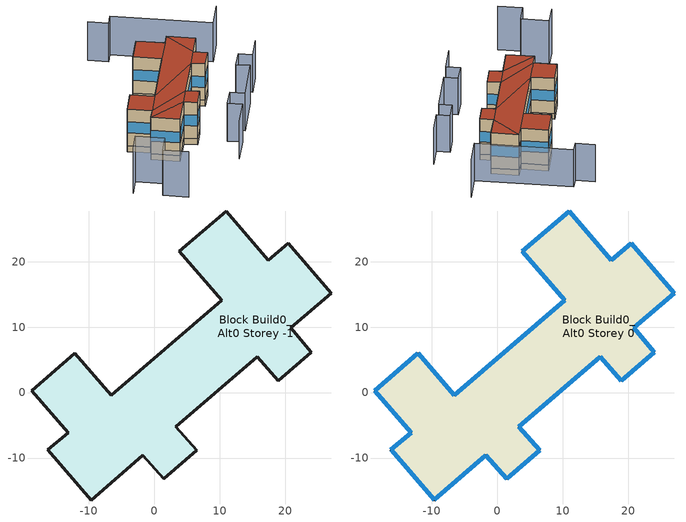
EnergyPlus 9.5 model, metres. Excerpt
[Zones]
Block Build0_Alt0 Storey -1
 floor ground (Project Basement Floor): 20.44,22.82 27,15.15 20.81,9.87 24.01,6.17 18.93,1.82 15.73,5.5 3.31,-5.21 6.49,-8.83 1.46,-13.13 -1.76,-9.57 -9.61,-16.4 -16.23,-8.7 -13.17,-6.12 -18.68,0.3 -12.11,5.99 -6.58,-0.41 10.3,14.13 3.85,21.61 10.98,27.73 17.4,20.22 z-2.5
 wall ground (Project Basement Wall): -6.58,-0.41 -12.11,5.99 -18.68,0.3 -13.17,-6.12 -16.23,-8.7 -9.61,-16.4 -1.76,-9.57 1.46,-13.13 6.49,-8.83 3.31,-5.21 15.73,5.5 18.93,1.82 24.01,6.17 20.81,9.87 27,15.15 20.44,22.82 17.4,20.22 10.98,27.73 3.85,21.61 10.3,14.13 -6.58,-0.41 z-2.5:0
Block Build0_Alt0 Storey 0
 floor to Block Build0_Alt0 Storey -1 (Project Heated1rstFloor): 20.44,22.82 27,15.15 20.81,9.87 24.01,6.17 18.93,1.82 15.73,5.5 3.31,-5.21 6.49,-8.83 1.46,-13.13 -1.76,-9.57 -9.61,-16.4 -16.23,-8.69 -13.17,-6.12 -18.68,0.3 -12.11,5.98 -6.58,-0.41 10.3,14.13 3.85,21.61 10.98,27.73 17.4,20.22 z0
 wall outside (Project Wall): -6.58,-0.41 -12.11,5.99 -18.68,0.3 -13.17,-6.12 -16.23,-8.7 -9.61,-16.4 -1.76,-9.57 1.46,-13.13 6.49,-8.83 3.31,-5.21 15.73,5.5 18.93,1.82 24.01,6.17 20.81,9.87 27,15.15 20.44,22.82 17.4,20.22 10.98,27.73 3.85,21.61 10.3,14.13 -6.58,-0.41 z0:15
 window (Project External Window): -6.58,-0.41 -12.1,5.98 / -12.11,5.98 -18.68,0.3 / -18.68,0.3 -13.17,-6.11 / -13.17,-6.12 -16.23,-8.69 / -16.22,-8.7 -9.61,-16.4 / -9.6,-16.4 -1.77,-9.58 / -1.76,-9.57 1.46,-13.13 / 1.46,-13.13 6.49,-8.83 / 6.49,-8.83 3.31,-5.21 / 3.31,-5.2 15.72,5.49 / 15.73,5.5 18.93,1.82 / 18.93,1.82 24.01,6.17 / 24.01,6.17 20.81,9.87 / 20.81,9.87 27,15.15 / 27,15.16 20.45,22.82 / 20.44,22.82 17.4,20.22 / 17.4,20.23 10.98,27.73 / 10.97,27.73 3.85,21.62 / 3.85,21.61 10.29,14.13 / 10.29,14.12 -6.57,-0.4 z5.25:9.75
 roof outside (Project Flat Roof): -1.76,-9.57 -16.23,-8.7 -9.61,-16.4 z15; 27,15.15 20.44,22.82 20.81,9.87 z15; 6.49,-8.83 3.31,-5.21 -1.76,-9.57 1.46,-13.13 z15; 24.01,6.17 20.81,9.87 15.73,5.5 18.93,1.82 z15; 3.31,-5.21 -13.17,-6.12 -16.23,-8.7 -1.76,-9.57 z15; -6.58,-0.41 -12.11,5.99 -18.68,0.3 -13.17,-6.12 z15; 15.73,5.5 -6.58,-0.41 -13.17,-6.12 3.31,-5.21 z15; 17.4,20.22 10.98,27.73 3.85,21.61 10.3,14.13 z15; 15.73,5.5 20.81,9.87 20.44,22.82 17.4,20.22 10.3,14.13 -6.58,-0.41 z15
shading: 5.88,46.26 10.54,40.84 / 10.54,40.84 13.58,43.44 / 13.58,43.44 36.44,16.81 / 36.44,16.81 44.13,23.38 z0:15.9; 40.15,-0.21 33.92,-5.53 / 33.92,-5.53 30.72,-1.76 / 30.72,-1.76 25.71,-5.97 / 25.71,-5.97 28.88,-9.68 / 28.88,-9.68 16.44,-20.51 / 16.44,-20.51 13.07,-16.57 / 13.07,-16.57 7.92,-20.89 / 7.92,-20.89 11.38,-24.87 / 11.38,-24.87 3.8,-31.29 z0:15.5; -24.15,-36.23 -29.98,-29.47 / -29.98,-29.47 -24.71,-24.85 / -24.71,-24.85 -31.25,-17.25 / -31.25,-17.25 -36.57,-21.78 z0:18.7
[Building]
None: North Axis=0; Terrain=Suburbs; Loads Convergence Tolerance Value=0.04; Temperature Convergence Tolerance Value=0.4; Solar Distribution=FullInteriorAndExterior; Maximum Number of Warmup Days=25; Minimum Number of Warmup Days=6
[Site:Location]
WeatherData/USA_CA_San.Francisco.Intl.AP.724940_TMY3.epw: Latitude=37.62; Longitude=-122.4; Time Zone=-8; Elevation=2
[SizingPeriod:DesignDay] Day of Month=21; Humidity Condition Type=Wetbulb; Barometric Pressure=83411; Rain Indicator=No; Snow Indicator=No; Daylight Saving Time Indicator=No; Solar Model Indicator=ASHRAEClearSky
Name | Month | Day Type | Maximum DryBulb Temperature | Daily DryBulb Temperature Range | Wetbulb or DewPoint at Maximum DryBulb | Wind Speed | Wind Direction | Sky Clearness
DENVER_STAPLETON Ann Htg 99.6% Condns DB | 12 | WinterDesignDay | -20 | 0 | -20 | 2.3 | 180 | 0
DENVER_STAPLETON Ann Clg .4% Condns DB=>MWB | 7 | SummerDesignDay | 34.1 | 15.2 | 15.8 | 4 | 120 | 1
[MATERIAL] Roughness=Rough; Thermal Absorptance=0.9; Solar Absorptance=0.7; Visible Absorptance=0.7
Name | Thickness | Conductivity | Density | Specific Heat
Basement Floor; Heated1rstFloor Inertia | 0.1 | 0.9 | 2300 | 1000
Heated1rstFloor Insulation | 0.15 | 0.035 | 150 | 1000
Roof Insulation | 0.3 | 0.03 | 150 | 1000
Wall Inertia | 0.2 | 0.9 | 2300 | 1000
Wall Insulation | 0.2 | 0.03 | 150 | 1000
HeatedZoneIntMass; NonHeatedZoneIntMass | 0.1 | 0.3 | 600 | 1400
[WINDOWMATERIAL:SIMPLEGLAZINGSYSTEM]
Window: UFactor=1.9; Solar Heat Gain Coefficient=0.7; Visible Transmittance=0.8
[CONSTRUCTION]
Project Wall: Wall Inertia, Wall Insulation
Project Basement Wall: Wall Inertia
Project Basement Floor: Basement Floor
Project Flat Roof: Roof Insulation
Project External Window: Window
Project Heated1rstFloor: Heated1rstFloor Inertia, Heated1rstFloor Insulation
HeatedZoneIntMassObj: HeatedZoneIntMass
NonHeatedZoneIntMassObj: NonHeatedZoneIntMass
[ZONE] Type=1; Multiplier=1; Ceiling Height=autocalculate; Volume=autocalculate; Floor Area=autocalculate; Part of Total Floor Area=Yes
Block Build0_Alt0 Storey -1; Block Build0_Alt0 Storey 0
[INTERNALMASS]
Name | Construction | Zone or ZoneList | Surface Area
Block Build0_Alt0 Storey -1IntMass | NonHeatedZoneIntMassObj | Block Build0_Alt0 Storey -1 | 1437
Block Build0_Alt0 Storey 0IntMass | HeatedZoneIntMassObj | Block Build0_Alt0 Storey 0 | 7187
[ELECTRICEQUIPMENT]
Block Build0_Alt0 Storey 0Load: Zone or ZoneList=Block Build0_Alt0 Storey 0; Schedule=LoadSchedule; Design Level Calculation Method=Watts/Area; Watts per Zone Floor Area=0.05; Fraction Latent=0; Fraction Radiant=0; Fraction Lost=0; EndUse Subcategory=General
[ZONEINFILTRATION:DESIGNFLOWRATE]
Block Build0_Alt0 Storey -1Leak: Zone or ZoneList=Block Build0_Alt0 Storey -1; Schedule=AlwaysON; Design Flow Rate Calculation Method=AirChanges/Hour; Air Changes per Hour=1; Constant Term Coefficient=1; Temperature Term Coefficient=0; Velocity Term Coefficient=0; Velocity Squared Term Coefficient=0
[ZONEINFILTRATION:FLOWCOEFFICIENT]
Block Build0_Alt0 Storey 0Leak: Zone=Block Build0_Alt0 Storey 0; Schedule=AlwaysON; Flow Coefficient=0.243754; Stack Coefficient=0.107; Pressure Exponent=0.667; Wind Coefficient=0.167; Shelter Factor=0.61
[ZONEVENTILATION:DESIGNFLOWRATE]
Block Build0_Alt0 Storey 0FreeCool: Zone or ZoneList=Block Build0_Alt0 Storey 0; Schedule=AlwaysON; Design Flow Rate Calculation Method=AirChanges/Hour; Air Changes per Hour=4; Ventilation Type=Natural; Fan Pressure Rise=0; Fan Total Efficiency=1; Constant Term Coefficient=1; Temperature Term Coefficient=0; Velocity Term Coefficient=0; Velocity Squared Term Coefficient=0; Minimum Indoor Temperature=26; Maximum Indoor Temperature=100; Delta Temperature=1; Minimum Outdoor Temperature=-100; Maximum Outdoor Temperature=100; Maximum Wind Speed=40
[HVACTEMPLATE:THERMOSTAT]
ResidZone: Constant Heating Setpoint=21; Constant Cooling Setpoint=50
[HVACTEMPLATE:ZONE:IDEALLOADSAIRSYSTEM]
Block Build0_Alt0 Storey 0: Template Thermostat=ResidZone; Maximum Heating Supply Air Temperature=50; Minimum Cooling Supply Air Temperature=13; Maximum Heating Supply Air Humidity Ratio=0.0156; Minimum Cooling Supply Air Humidity Ratio=0.0077; Heating Limit=NoLimit; Maximum Sensible Heating Capacity=89840.6; Cooling Limit=NoLimit; Dehumidification Control Type=ConstantSensibleHeatRatio; Cooling Sensible Heat Ratio=0.7; Dehumidification Setpoint=60; Humidification Control Type=None; Humidification Setpoint=30; Outdoor Air Method=Flow/Area; Outdoor Air Flow Rate per Person=0.007; Outdoor Air Flow Rate per Zone Floor Area=0.002; Outdoor Air Flow Rate per Zone=0; Demand Controlled Ventilation Type=None; Outdoor Air Economizer Type=NoEconomizer; Heat Recovery Type=Sensible; Sensible Heat Recovery Effectiveness=0.65; Latent Heat Recovery Effectiveness=0
[ENERGYMANAGEMENTSYSTEM:SENSOR]
Name | OutputVariable or OutputMeter Index Key | OutputVariable or OutputMeter
T0 | Block Build0_Alt0 Storey 0 | Zone Mean Air Temperature
Pow0 | Block Build0_Alt0 Storey 0 IDEAL LOADS AIR SYSTEM | Zone Ideal Loads Supply Air Total Heating Rate
DHWPow | DHW | Water Use Equipment Heating Rate
[ENERGYMANAGEMENTSYSTEM:PROGRAMCALLINGMANAGER]
Average Building Temperature: EndOfZoneTimestepBeforeZoneReporting; AverageZoneTemps
Compute Total Building Heat Pow: EndOfZoneTimestepBeforeZoneReporting; TotZonePow
Compute Total DHW Heat Pow: EndOfZoneTimestepBeforeZoneReporting; prgmDHWPow
[ENERGYMANAGEMENTSYSTEM:PROGRAM]
AverageZoneTemps: SET SumNumerator = T0*Vol0; SET SumDenominator  = Vol0; SET AverageBuildingTemp  = SumNumerator / SumDenominator
TotZonePow: SET TotBuildPow = Pow0
prgmDHWPow: SET TotDHWPow = DHWPow
[ENERGYMANAGEMENTSYSTEM:GLOBALVARIABLE]
AverageBuildingTemp
TotBuildPow
TotDHWPow
[ENERGYMANAGEMENTSYSTEM:OUTPUTVARIABLE] Type of Data in Variable=Averaged; Update Frequency=ZoneTimeStep
Name | EMS Variable
Mean Heated Zones Air Temperature | AverageBuildingTemp
Total Building Heating Power | TotBuildPow
Total DHW Heating Power | TotDHWPow
[ENERGYMANAGEMENTSYSTEM:INTERNALVARIABLE]
Vol0: Internal Data Index Key=Block Build0_Alt0 Storey 0; Internal Data Type=Zone Air Volume
[WATERUSE:EQUIPMENT]
DHW: EndUse Subcategory=General; Peak Flow Rate=1.07596e-08; Flow Rate Fraction Schedule=WaterTaps; Target Temperature Schedule=TargetWaterTemp; Hot Water Supply Temperature Schedule=HotWaterTemp; Cold Water Supply Temperature Schedule=ColdWaterTemp
[SCHEDULE:COMPACT]
AlwaysON: Through: 12/31, For: AllDays, Until: 24:00, 1
HotWaterTemp: Through: 12/31, For: AllDays, Until: 24:00, 55
TargetWaterTemp: Through: 12/31, For: AllDays, Until: 24:00, 37
[SCHEDULE:FILE] Column Number=1; Rows to Skip at Top=0; Number of Hours of Data=8760; Column Separator=Comma; Interpolate to Timestep=No
Name | File
LoadSchedule | /Users/alizad/PycharmProjects/mubes-ubem/examples/Ex4-ParametricStudy/InputFiles/Building2_winter.txt
Watertaps | /Users/alizad/PycharmProjects/mubes-ubem/examples/Ex4-ParametricStudy/InputFiles/domestic_hot_water_40_apartments.txt
ColdWaterTemp | /Users/alizad/PycharmProjects/mubes-ubem/examples/Ex4-ParametricStudy/InputFiles/cold_water_temperature_stockholm.txt
